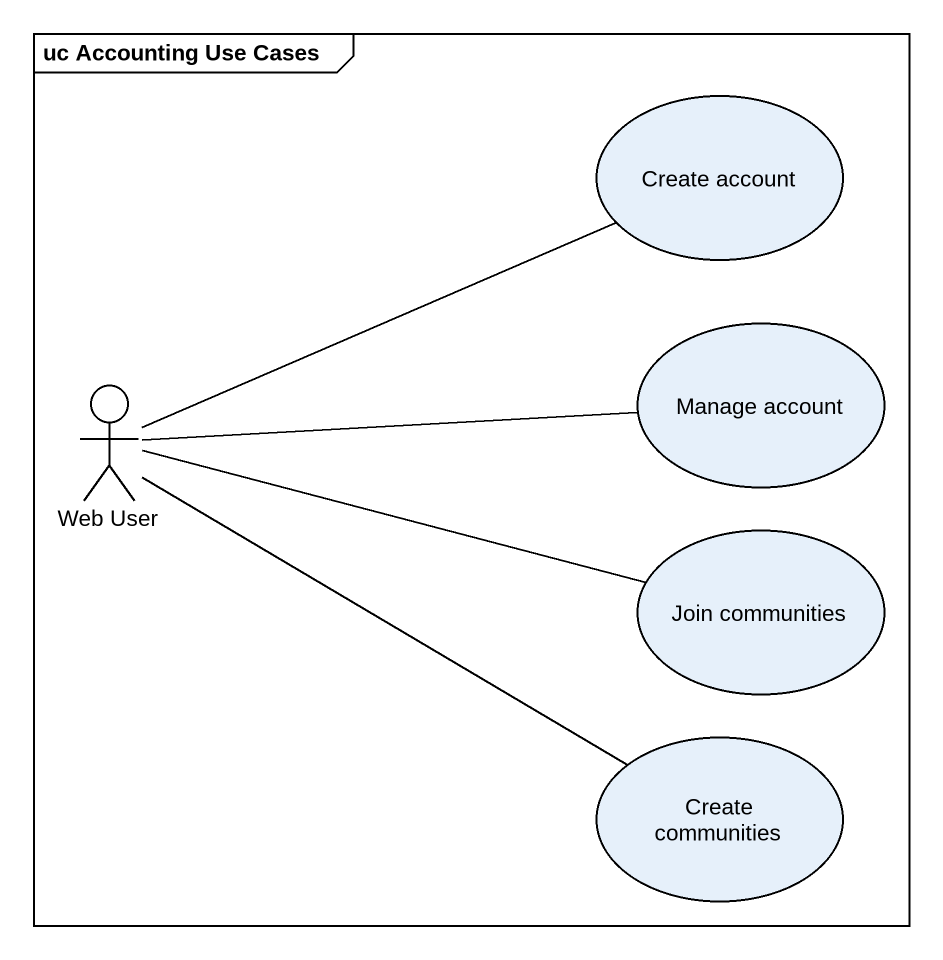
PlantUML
@startuml
mainframe uc Accounting Use Cases
usecase "Create account" as Create_account
usecase "Manage account" as Manage_account
actor "Web User" as Web_User
usecase "Join communities" as Join_communities
usecase "Create communities" as Create_communities
Web_User -right- Create_account
Web_User -right- Manage_account
Web_User -right- Join_communities
Web_User -right- Create_communities
@enduml
